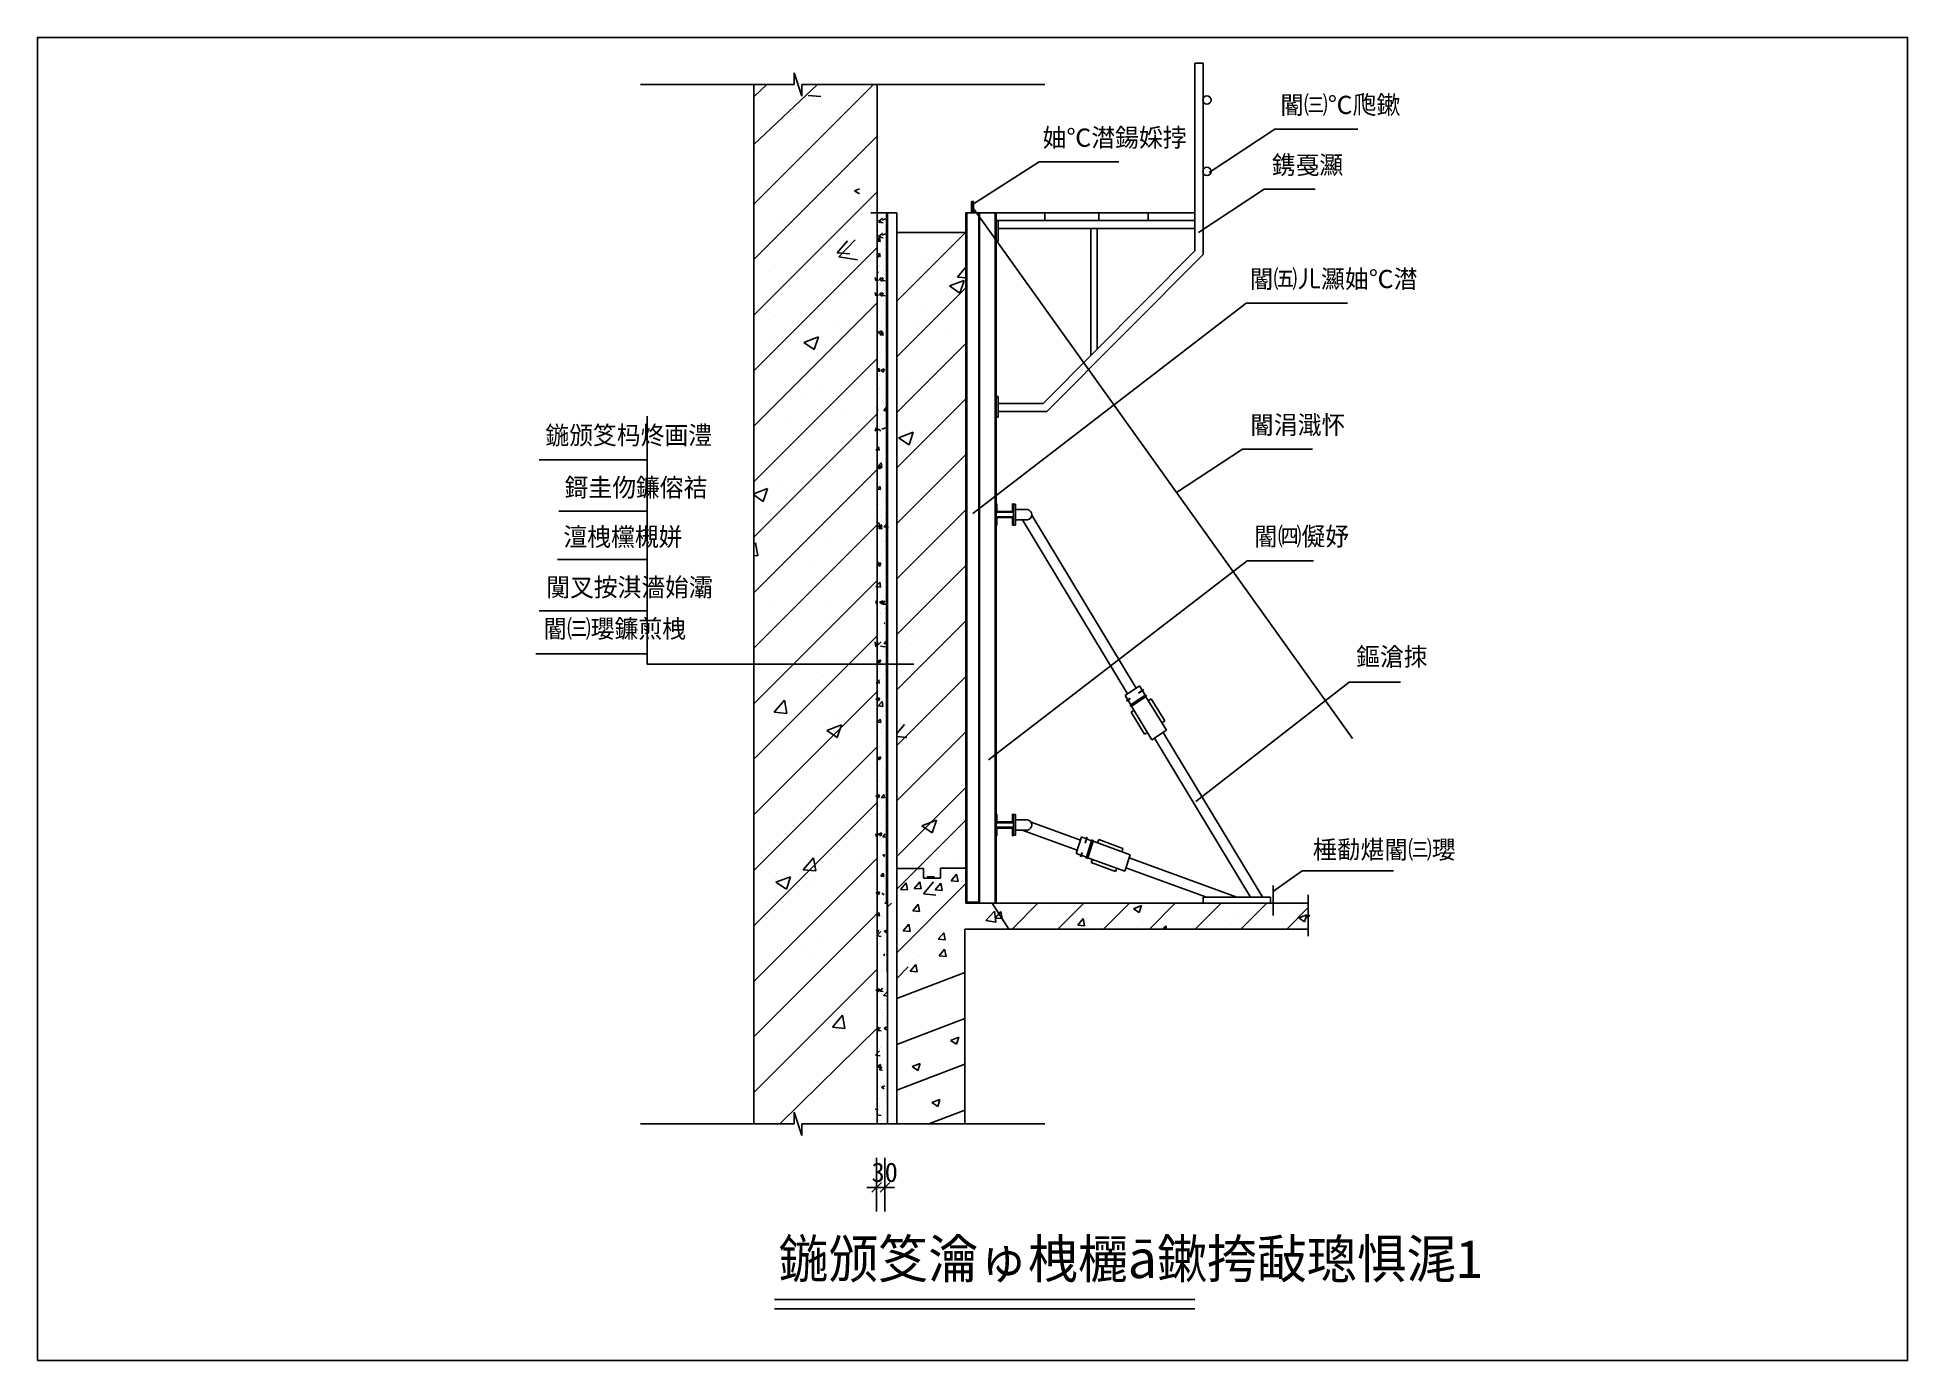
# Model space of a CAD drawing. Header units: metres. Extents: x 0 to 193, y 0 to 136.
import ezdxf

# ---------------------------------------------------------------- set-up
doc = ezdxf.new("R2010")
doc.units = ezdxf.units.M
doc.layers.add(' ', color=7, linetype='Continuous')

msp = doc.modelspace()

# ---------------------------------------------------------------- linework, layer by layer
for p, q in [((119.48, 133.83), (119.48, 114.47)), ((119.48, 133.83), (120.34, 133.83)), ((120.34, 133.83), (120.34, 114.12)), ((62.27, 131.65), (78.11, 131.65)), ((73.95, 131.65), (73.95, 24.43)), ((73.95, 119.3), (86.29, 131.65)), ((73.95, 125.45), (80.54, 131.65)), ((73.95, 130.38), (75.3, 131.65)), ((78.11, 132.85), (78.91, 130.45)), ((78.11, 131.65), (78.11, 132.85)), ((78.91, 131.65), (104, 131.65)), ((78.91, 130.45), (78.91, 131.65)), ((86.67, 131.65), (86.67, 24.43)), ((79.57, 130.52), (80.86, 130.4)), ((78.68, 128.3), (78.68, 128.3)), ((83.22, 128.16), (83.22, 128.16)), ((73.95, 113.58), (86.67, 126.3)), ((127.73, 127.04), (120.95, 122.56)), ((127.73, 127.04), (136.3, 127.04)), ((103.4, 123.66), (96.53, 119.25)), ((103.4, 123.66), (111.64, 123.66)), ((75.89, 121.65), (75.89, 121.65)), ((73.95, 107.85), (86.67, 120.57)), ((81.18, 120.86), (81.18, 120.86)), ((82.96, 120.97), (82.96, 120.97)), ((84.36, 120.69), (84.87, 120.89)), ((84.36, 120.69), (84.87, 120.35)), ((126.63, 120.84), (119.84, 116.36)), ((126.63, 120.84), (131.9, 120.84)), ((76.48, 117.97), (76.48, 117.97)), ((88.71, 118.4), (86.02, 118.4)), ((86.81, 118.03), (86.81, 118.03)), ((86.81, 117.44), (87.23, 117.88)), ((87, 117.77), (87, 117.77)), ((87.17, 117.64), (87.54, 117.78)), ((87.66, 118.4), (87.66, 47.19)), ((87.66, 118.4), (87.75, 24.43)), ((87.75, 118.4), (87.75, 24.43)), ((88.71, 118.4), (88.71, 24.43)), ((95.84, 118.4), (95.84, 47.19)), ((95.84, 118.4), (119.48, 118.4)), ((95.93, 118.4), (95.93, 47.19)), ((96.64, 119.58), (96.43, 118.4)), ((96.43, 119.58), (96.64, 118.4)), ((96.43, 118.4), (96.43, 119.58)), ((96.43, 119.58), (96.64, 119.58)), ((96.53, 118.99), (135.76, 64.17)), ((96.64, 119.58), (96.64, 118.4)), ((97.17, 118.4), (97.17, 47.19)), ((97.26, 118.4), (97.26, 47.19)), ((98.87, 118.4), (98.87, 47.19)), ((98.96, 118.4), (98.96, 47.19)), ((104, 118.4), (104, 117.63)), ((109.55, 118.4), (109.55, 117.63)), ((114.65, 118.4), (114.65, 117.63)), ((86.52, 117.63), (86.52, 117.63)), ((86.52, 116.08), (86.52, 116.08)), ((86.81, 117.64), (87.08, 117.46)), ((86.81, 117.44), (87.29, 117.36)), ((86.81, 116.47), (86.81, 116.47)), ((86.81, 115.89), (87.23, 116.33)), ((86.81, 116.09), (87.08, 115.91)), ((86.81, 115.89), (87.29, 115.81)), ((86.85, 117.46), (86.85, 117.46)), ((86.85, 116.58), (86.85, 116.58)), ((86.85, 115.91), (86.85, 115.91)), ((86.91, 117.31), (86.91, 117.31)), ((87, 116.22), (87, 116.22)), ((87.17, 116.09), (87.54, 116.23)), ((87.43, 116.21), (87.43, 116.21)), ((88.71, 109.28), (95.79, 116.36)), ((88.71, 116.36), (95.84, 116.36)), ((98.96, 117.63), (99.17, 117.63)), ((99.17, 117.63), (119.48, 117.63)), ((99.17, 117.63), (99.17, 115.49)), ((99.17, 116.78), (119.48, 116.78)), ((108.74, 103.68), (108.74, 116.78)), ((109.38, 104.33), (109.38, 116.78)), ((73.95, 102.12), (86.67, 114.84)), ((82.57, 114.27), (83.61, 115.51)), ((82.57, 114.27), (83.86, 114.16)), ((82.72, 113.87), (84.4, 115.62)), ((86.46, 115.83), (86.46, 115.83)), ((86.46, 114.28), (86.46, 114.28)), ((86.63, 115.33), (86.63, 115.33)), ((86.68, 115.48), (86.94, 115.79)), ((86.68, 115.48), (87, 115.45)), ((86.68, 113.93), (86.94, 114.24)), ((86.68, 113.93), (87, 113.9)), ((86.78, 115.51), (86.78, 115.51)), ((86.78, 113.95), (86.78, 113.95)), ((86.79, 114.56), (86.79, 114.56)), ((86.85, 115.03), (86.85, 115.03)), ((86.91, 115.76), (86.91, 115.76)), ((86.92, 114.44), (86.92, 114.44)), ((87, 115.45), (86.94, 115.79)), ((87, 113.9), (86.94, 114.24)), ((87.35, 114.03), (87.35, 114.03)), ((87.37, 114.55), (87.37, 114.55)), ((87.37, 114.41), (87.37, 114.41)), ((87.43, 114.66), (87.43, 114.66)), ((98.96, 115.49), (99.17, 115.49)), ((103.83, 98.75), (119.48, 114.47)), ((104.19, 97.9), (120.34, 114.12)), ((75.5, 112.34), (75.5, 112.34)), ((82.69, 113.78), (82.69, 113.78)), ((82.72, 113.87), (84.64, 113.57)), ((86.56, 113.38), (86.56, 113.38)), ((86.63, 113.78), (86.63, 113.78)), ((86.67, 113.81), (86.83, 113.87)), ((86.67, 113.58), (86.72, 113.54)), ((86.67, 112.26), (86.83, 112.32)), ((86.67, 112.02), (86.72, 111.99)), ((86.76, 113.2), (86.76, 113.2)), ((86.79, 113.01), (86.79, 113.01)), ((86.92, 112.89), (86.92, 112.89)), ((87.08, 112.82), (87.08, 112.82)), ((87.29, 112.23), (87.29, 112.23)), ((87.3, 112.61), (87.3, 112.61)), ((87.35, 112.48), (87.35, 112.48)), ((87.37, 113), (87.37, 113)), ((87.37, 112.86), (87.37, 112.86)), ((87.4, 113.65), (87.4, 113.65)), ((87.4, 112.09), (87.4, 112.09)), ((91.45, 113.71), (91.45, 113.71)), ((94.96, 111.77), (95.93, 112.93)), ((83.21, 110.13), (83.21, 110.13)), ((86.55, 111.39), (86.49, 111.73)), ((86.55, 109.84), (86.49, 110.18)), ((86.56, 111.82), (86.56, 111.82)), ((86.69, 111.25), (86.69, 111.25)), ((86.76, 111.65), (86.76, 111.65)), ((86.83, 111.42), (87.09, 111.73)), ((86.83, 109.87), (87.09, 110.18)), ((86.88, 111.08), (86.88, 111.08)), ((86.92, 111.55), (87.3, 111.69)), ((86.92, 111.55), (87.19, 111.37)), ((86.92, 110), (87.3, 110.14)), ((86.98, 110.93), (86.98, 110.93)), ((87.01, 110.96), (87.01, 110.96)), ((87.07, 111.68), (87.07, 111.68)), ((87.07, 110.13), (87.07, 110.13)), ((87.08, 111.27), (87.08, 111.27)), ((87.18, 111.52), (87.18, 111.52)), ((87.19, 111.37), (87.3, 111.69)), ((87.19, 111.42), (87.51, 111.39)), ((87.19, 109.82), (87.3, 110.14)), ((87.22, 110.44), (87.22, 110.44)), ((87.24, 110.82), (87.24, 110.82)), ((87.29, 110.68), (87.29, 110.68)), ((87.3, 111.06), (87.3, 111.06)), ((88.71, 103.55), (95.93, 110.77)), ((94.16, 110.86), (95.67, 111.44)), ((94.16, 110.86), (95.23, 110.13)), ((94.96, 111.77), (95.93, 111.69)), ((95.23, 110.13), (95.67, 111.44)), ((73.95, 96.39), (86.67, 109.12)), ((86.69, 109.69), (86.69, 109.69)), ((86.88, 109.53), (86.88, 109.53)), ((86.92, 110), (87.19, 109.82)), ((86.98, 109.38), (86.98, 109.38)), ((87.01, 109.4), (87.01, 109.4)), ((87.18, 109.96), (87.18, 109.96)), ((87.19, 109.87), (87.51, 109.84)), ((87.22, 108.88), (87.22, 108.88)), ((87.24, 109.26), (87.24, 109.26)), ((87.32, 109.39), (87.32, 109.39)), ((91.65, 108.5), (91.65, 108.5)), ((96.57, 87.38), (124.79, 109.08)), ((124.79, 109.08), (135.22, 109.08)), ((76.24, 107.72), (76.24, 107.72)), ((82.43, 106.59), (82.43, 106.59)), ((86.59, 107.38), (86.59, 107.38)), ((86.8, 106.08), (87.18, 106.23)), ((87.07, 105.9), (87.18, 106.23)), ((87.15, 107.09), (87.15, 107.09)), ((87.17, 107.47), (87.17, 107.47)), ((87.32, 107.83), (87.32, 107.83)), ((90.55, 107.07), (90.55, 107.07)), ((93.94, 106.27), (93.94, 106.27)), ((75.59, 105.08), (75.59, 105.08)), ((79.11, 105.03), (80.62, 105.61)), ((79.11, 105.03), (80.18, 104.3)), ((80.18, 104.3), (80.62, 105.61)), ((83.45, 105.62), (83.45, 105.62)), ((86.55, 106.15), (86.55, 106.15)), ((86.63, 104.5), (86.63, 104.5)), ((86.8, 106.08), (87.07, 105.9)), ((86.98, 105.81), (87.24, 106.12)), ((86.98, 105.81), (87.3, 105.78)), ((87.06, 104.43), (87.06, 104.43)), ((87.09, 105.29), (87.09, 105.29)), ((87.1, 105.67), (87.1, 105.67)), ((87.3, 105.78), (87.24, 106.12)), ((87.36, 106.16), (87.36, 106.16)), ((88.71, 97.82), (95.93, 105.04)), ((73.95, 90.67), (86.67, 103.39)), ((86.67, 102.15), (86.87, 102.39)), ((86.68, 103.9), (86.68, 103.9)), ((86.94, 102.06), (86.87, 102.39)), ((86.93, 104.02), (86.93, 104.02)), ((86.97, 102.54), (86.97, 102.54)), ((87.02, 103.49), (87.02, 103.49)), ((87.04, 103.87), (87.04, 103.87)), ((87.08, 104.2), (87.08, 104.2)), ((87.11, 102.34), (87.11, 102.34)), ((86.67, 102.08), (86.93, 102.06)), ((86.75, 101.76), (86.75, 101.76)), ((86.86, 102.07), (86.86, 102.07)), ((86.96, 101.69), (86.96, 101.69)), ((86.97, 102.07), (86.97, 102.07)), ((87.05, 102.17), (87.42, 102.31)), ((87.05, 102.17), (87.32, 101.98)), ((87.32, 101.98), (87.43, 102.31)), ((90.26, 101.36), (90.26, 101.36)), ((78.92, 99.15), (78.92, 99.15)), ((80.76, 100.34), (80.76, 100.34)), ((82.17, 99.4), (82.17, 99.4)), ((86.84, 98.48), (86.84, 98.48)), ((86.89, 100.21), (86.89, 100.21)), ((86.89, 99.9), (86.89, 99.9)), ((86.91, 100.28), (86.91, 100.28)), ((87.26, 99), (87.26, 99)), ((87.34, 99.32), (87.34, 99.32)), ((87.38, 98.88), (87.38, 98.88)), ((88.71, 92.1), (95.93, 99.31)), ((90.29, 99.88), (90.29, 99.88)), ((98.96, 99.45), (99.17, 99.45)), ((99.17, 99.45), (99.17, 97.31)), ((99.17, 98.75), (103.83, 98.75)), ((62.94, 71.84), (62.94, 97.43)), ((73.95, 84.94), (86.67, 97.66)), ((77.77, 97.1), (77.77, 97.1)), ((83.18, 97.81), (83.18, 97.81)), ((86.73, 97.99), (86.66, 98.33)), ((86.78, 96.68), (86.78, 96.68)), ((86.83, 98.1), (86.83, 98.1)), ((86.84, 98.27), (86.84, 98.27)), ((87.02, 98.08), (87.02, 98.08)), ((87.05, 97.59), (87.05, 97.59)), ((87.36, 98.02), (87.62, 98.33)), ((87.36, 98.02), (87.68, 97.99)), ((98.96, 97.31), (99.17, 97.31)), ((99.17, 97.9), (104.19, 97.9)), ((86.47, 95.89), (86.58, 96.22)), ((86.71, 94.88), (86.71, 94.88)), ((86.76, 96.3), (86.76, 96.3)), ((86.8, 96.08), (87.07, 95.9)), ((86.86, 96.4), (86.86, 96.4)), ((86.91, 96.13), (86.91, 96.13)), ((86.95, 95.7), (86.95, 95.7)), ((87.16, 96.08), (87.54, 96.22)), ((88.9, 95.19), (90.41, 95.77)), ((88.9, 95.19), (89.98, 94.47)), ((89.98, 94.47), (90.41, 95.77)), ((62.92, 92.93), (51.79, 92.93)), ((86.55, 93.96), (86.81, 94.27)), ((86.55, 93.96), (86.88, 93.93)), ((86.63, 94.27), (86.63, 94.27)), ((86.65, 93.09), (86.65, 93.09)), ((86.7, 94.5), (86.7, 94.5)), ((86.88, 93.93), (86.81, 94.27)), ((87.05, 93.37), (87.05, 93.37)), ((87.39, 94.45), (87.39, 94.45)), ((88.71, 86.37), (95.93, 93.59)), ((90.02, 92.69), (90.02, 92.69)), ((124.38, 94.03), (117.6, 89.55)), ((124.38, 94.03), (131.61, 94.03)), ((73.95, 79.21), (86.67, 91.93)), ((81.9, 92.21), (81.9, 92.21)), ((86.57, 92.32), (86.57, 92.32)), ((86.58, 91.29), (86.58, 91.29)), ((86.67, 92.17), (87.09, 92.6)), ((86.67, 92.16), (87.15, 92.09)), ((86.68, 92.16), (87.06, 92.31)), ((86.68, 92.16), (86.95, 91.98)), ((86.81, 92.59), (86.81, 92.59)), ((86.95, 91.98), (87.06, 92.31)), ((86.99, 92.65), (86.99, 92.65)), ((87.03, 90.76), (87.03, 90.76)), ((87.15, 92.09), (87.09, 92.6)), ((87.33, 92.48), (87.33, 92.48)), ((87.42, 91.3), (87.42, 91.3)), ((73.95, 89.4), (75.36, 89.95)), ((73.95, 89.3), (74.93, 88.64)), ((74.93, 88.64), (75.37, 89.95)), ((76.42, 90.61), (76.42, 90.61)), ((77.5, 89.29), (77.5, 89.29)), ((86.59, 90.46), (86.59, 90.46)), ((86.7, 89.9), (86.96, 90.21)), ((86.7, 89.9), (87.02, 89.87)), ((86.93, 88.87), (86.93, 88.87)), ((86.94, 90.63), (86.94, 90.63)), ((87.03, 89.87), (86.96, 90.21)), ((87.06, 90.51), (87.06, 90.51)), ((87.11, 89.49), (87.11, 89.49)), ((62.92, 87.64), (53.81, 87.64)), ((74.71, 88.11), (74.71, 88.11)), ((86.67, 88.28), (86.71, 88.39)), ((86.67, 88.38), (86.71, 88.39)), ((86.73, 88.33), (86.73, 88.33)), ((87.03, 87.14), (87.03, 87.14)), ((87.05, 87.69), (87.05, 87.69)), ((87.15, 87.02), (87.15, 87.02)), ((87.21, 87.75), (87.21, 87.75)), ((87.38, 88.78), (87.38, 88.78)), ((88.71, 80.64), (95.93, 87.86)), ((98.96, 88.4), (99.05, 88.4)), ((98.96, 87.51), (100.74, 87.51)), ((98.96, 87.06), (100.74, 87.06)), ((99.05, 88.4), (99.05, 87.6)), ((99.05, 87.6), (100.65, 87.6)), ((99.05, 86.98), (99.05, 86.17)), ((99.05, 86.98), (100.65, 86.98)), ((100.65, 88.4), (100.65, 87.6)), ((100.65, 88.4), (100.74, 88.4)), ((100.65, 86.98), (100.65, 86.17)), ((100.74, 88.4), (100.74, 87.51)), ((100.74, 87.06), (100.74, 86.17)), ((100.76, 88.34), (100.76, 86.2)), ((100.76, 88.34), (100.97, 88.34)), ((100.97, 88.34), (100.97, 86.2)), ((100.99, 87.79), (102.21, 87.79)), ((102.64, 87.2), (113.43, 69.38)), ((73.95, 73.48), (86.67, 86.21)), ((79.26, 85.21), (79.26, 85.21)), ((81.64, 85.02), (81.64, 85.02)), ((86.74, 85), (86.74, 85)), ((86.79, 86.07), (87.17, 86.22)), ((86.79, 86.07), (87.06, 85.89)), ((86.91, 85.94), (86.85, 86.45)), ((86.85, 85.84), (87.11, 86.15)), ((86.85, 85.84), (87.17, 85.81)), ((86.98, 85.9), (86.98, 85.9)), ((87.06, 85.89), (87.17, 86.22)), ((87.18, 85.81), (87.11, 86.15)), ((87.16, 86.65), (87.16, 86.65)), ((87.31, 86.82), (87.31, 86.82)), ((87.31, 85.64), (87.31, 85.64)), ((87.38, 86.01), (87.8, 86.45)), ((87.38, 86.01), (87.86, 85.94)), ((89.76, 85.5), (89.76, 85.5)), ((94.67, 86), (94.67, 86)), ((98.96, 86.17), (99.05, 86.17)), ((100.65, 86.17), (100.74, 86.17)), ((100.76, 86.2), (100.97, 86.2)), ((100.99, 86.72), (102.21, 86.72)), ((101.68, 86.72), (112.53, 68.79)), ((73.95, 84.18), (74.11, 84.37)), ((73.95, 83.05), (74.36, 83.02)), ((74.36, 83.02), (74.11, 84.37)), ((86.92, 84.1), (86.92, 84.1)), ((87.01, 83.92), (87.01, 83.92)), ((87.09, 84.7), (87.09, 84.7)), ((87.3, 84.52), (87.3, 84.52)), ((87.41, 84.46), (87.41, 84.46)), ((62.92, 82.64), (53.67, 82.64)), ((80, 81.85), (80, 81.85)), ((86.67, 82.33), (86.75, 82.42)), ((86.67, 82.1), (86.81, 82.08)), ((86.68, 82.15), (87.06, 82.3)), ((86.68, 82.15), (86.95, 81.97)), ((86.81, 82.08), (86.75, 82.42)), ((86.77, 82.12), (86.77, 82.12)), ((86.82, 81.52), (86.82, 81.52)), ((86.85, 82.3), (86.85, 82.3)), ((86.92, 82.03), (86.92, 82.03)), ((86.95, 81.97), (87.06, 82.3)), ((87.12, 82.83), (87.12, 82.83)), ((87.23, 82.57), (87.23, 82.57)), ((88.71, 74.91), (95.93, 82.13)), ((90.54, 82.51), (90.54, 82.51)), ((98.18, 61.96), (124.89, 82.5)), ((124.89, 82.5), (131.73, 82.5)), ((73.95, 67.76), (86.67, 80.48)), ((86.54, 79.86), (86.96, 80.29)), ((86.54, 79.86), (87.02, 79.78)), ((86.89, 80.7), (86.89, 80.7)), ((86.89, 79.38), (86.89, 79.38)), ((87.02, 79.78), (86.96, 80.29)), ((87.38, 80.5), (87.38, 80.5)), ((62.92, 77.35), (51.79, 77.35)), ((75.52, 77.73), (75.52, 77.73)), ((81.38, 77.83), (81.38, 77.83)), ((86.6, 78.02), (86.54, 78.36)), ((86.92, 78.24), (87.3, 78.38)), ((86.92, 78.24), (87.19, 78.06)), ((87.09, 79.02), (87.09, 79.02)), ((87.19, 78.06), (87.3, 78.38)), ((87.23, 78.05), (87.49, 78.36)), ((87.23, 78.05), (87.56, 78.02)), ((87.3, 78.81), (87.3, 78.81)), ((87.32, 78.71), (87.32, 78.71)), ((87.39, 77.62), (87.39, 77.62)), ((89.5, 78.31), (89.5, 78.31)), ((81.94, 76.65), (81.94, 76.65)), ((86.44, 76.62), (86.44, 76.62)), ((86.86, 76.89), (86.86, 76.89)), ((86.98, 75.89), (86.98, 75.89)), ((87, 77.08), (87, 77.08)), ((87.02, 77.07), (87.02, 77.07)), ((87.25, 76.91), (87.25, 76.91)), ((87.39, 76.06), (87.46, 76.09)), ((87.39, 76.06), (87.46, 76.02)), ((88.71, 69.19), (95.93, 76.4)), ((73.95, 62.03), (86.67, 74.75)), ((86.54, 73.63), (86.48, 74.14)), ((86.66, 73.7), (87.08, 74.14)), ((86.75, 73.96), (86.69, 74.3)), ((86.8, 74.94), (86.8, 74.94)), ((86.9, 75.19), (86.9, 75.19)), ((87, 74.76), (87, 74.76)), ((87.02, 73.7), (87.5, 73.63)), ((87.05, 73.75), (87.05, 73.75)), ((87.19, 75.11), (87.19, 75.11)), ((87.38, 73.99), (87.64, 74.3)), ((87.38, 73.99), (87.71, 73.96)), ((90.2, 74.01), (90.2, 74.01)), ((90.26, 74.7), (90.26, 74.7)), ((90.38, 75.02), (90.38, 75.02)), ((62.94, 72.9), (51.44, 72.9)), ((90.47, 71.84), (62.94, 71.84)), ((74.31, 73.33), (74.31, 73.33)), ((80.7, 72.98), (80.7, 72.98)), ((86.68, 72.15), (87.05, 72.29)), ((86.68, 72.15), (86.94, 71.97)), ((86.93, 72.81), (86.93, 72.81)), ((86.94, 71.97), (87.05, 72.29)), ((87.06, 71.51), (87.06, 71.51)), ((87.12, 73.31), (87.12, 73.31)), ((87.28, 71.97), (87.28, 71.97)), ((87.42, 73.08), (87.42, 73.08)), ((81.12, 70.64), (81.12, 70.64)), ((86.54, 70.27), (86.54, 70.27)), ((86.58, 69.93), (86.84, 70.24)), ((86.58, 69.93), (86.9, 69.9)), ((86.6, 70.99), (86.6, 70.99)), ((86.6, 70.95), (86.6, 70.95)), ((86.9, 69.9), (86.84, 70.24)), ((86.98, 70.24), (86.98, 70.24)), ((86.99, 69.72), (86.99, 69.72)), ((87.37, 70.78), (87.37, 70.78)), ((88.71, 63.46), (95.93, 70.68)), ((89.24, 71.12), (89.24, 71.12)), ((113.76, 69.6), (112.27, 68.62)), ((113.76, 69.6), (114.34, 68.65)), ((119.57, 57.66), (135.42, 69.99)), ((135.42, 69.99), (140.7, 69.99)), ((73.95, 56.3), (86.67, 69.02)), ((76.06, 66.88), (77.11, 68.12)), ((77.36, 66.77), (77.11, 68.12)), ((86.56, 68.23), (86.94, 68.38)), ((86.56, 68.23), (86.83, 68.05)), ((86.78, 67.55), (87.2, 67.99)), ((86.79, 69.27), (86.79, 69.27)), ((86.83, 68.05), (86.94, 68.38)), ((86.89, 68.35), (86.89, 68.35)), ((86.92, 67.92), (86.92, 67.92)), ((87.08, 68.25), (87.08, 68.25)), ((87.26, 67.47), (87.2, 67.99)), ((87.21, 68.12), (87.21, 68.12)), ((112.27, 68.62), (112.86, 67.66)), ((112.8, 68.32), (112.41, 68.05)), ((112.79, 68.28), (112.42, 68.03)), ((114.34, 68.65), (112.86, 67.66)), ((114.44, 68.5), (112.95, 67.51)), ((113.66, 68.87), (114.19, 69.22)), ((113.67, 68.85), (114.2, 69.2)), ((114.43, 68.49), (116.54, 65.03)), ((114.98, 68.28), (114.69, 68.08)), ((114.98, 68.28), (116.37, 65.99)), ((76.06, 66.88), (77.36, 66.77)), ((82.27, 66.61), (82.27, 66.61)), ((86.57, 67.14), (86.57, 67.14)), ((86.72, 67.32), (86.72, 67.32)), ((86.73, 65.87), (86.99, 66.18)), ((86.73, 65.87), (87.05, 65.84)), ((86.78, 67.55), (87.26, 67.47)), ((86.86, 66.12), (86.86, 66.12)), ((87.05, 65.84), (86.99, 66.18)), ((92.76, 67.26), (92.76, 67.26)), ((113.2, 67.09), (112.9, 66.9)), ((112.9, 66.9), (114.29, 64.61)), ((112.95, 67.51), (115.05, 64.04)), ((116.37, 65.99), (116.07, 65.79)), ((77.74, 65.61), (77.74, 65.61)), ((81.49, 65.01), (83, 65.59)), ((81.49, 65.01), (82.56, 64.28)), ((82.56, 64.28), (83, 65.59)), ((86.71, 65.01), (86.71, 65.01)), ((86.79, 64.32), (86.79, 64.32)), ((87.1, 65.19), (87.1, 65.19)), ((87.17, 64.76), (87.17, 64.76)), ((87.26, 65.13), (87.26, 65.13)), ((87.3, 64.64), (87.3, 64.64)), ((87.35, 65.46), (87.35, 65.46)), ((87.36, 65.37), (87.36, 65.37)), ((87.36, 63.95), (87.36, 63.95)), ((88.71, 64.69), (89.5, 65.63)), ((88.71, 57.73), (95.93, 64.95)), ((88.71, 64.37), (89.75, 64.28)), ((88.97, 63.93), (88.97, 63.93)), ((114.59, 64.81), (114.29, 64.61)), ((116.54, 65.03), (115.05, 64.04)), ((115.3, 64.21), (125.23, 47.81)), ((116.19, 64.8), (126.5, 47.77)), ((73.95, 50.57), (86.67, 63.3)), ((76.35, 63.26), (76.35, 63.26)), ((80.85, 63.45), (80.85, 63.45)), ((82.29, 62.71), (82.29, 62.71)), ((86.67, 62.14), (87.05, 62.29)), ((86.68, 62.11), (86.67, 62.18)), ((86.67, 62.14), (86.94, 61.96)), ((86.67, 62.12), (86.68, 62.11)), ((86.73, 62.53), (86.73, 62.53)), ((86.88, 62.62), (86.88, 62.62)), ((86.94, 61.96), (87.05, 62.29)), ((86.97, 63.4), (86.97, 63.4)), ((87.12, 63.33), (87.12, 63.33)), ((86.66, 60.73), (86.66, 60.73)), ((86.79, 59.86), (86.79, 59.86)), ((86.87, 61.51), (86.87, 61.51)), ((87.26, 61.2), (87.26, 61.2)), ((90.72, 61.08), (90.72, 61.08)), ((76.59, 58.09), (76.59, 58.09)), ((82, 58.8), (82, 58.8)), ((86.56, 58.23), (86.93, 58.37)), ((86.56, 58.23), (86.83, 58.05)), ((86.6, 58.93), (86.6, 58.93)), ((86.83, 58.05), (86.94, 58.37)), ((86.91, 59.74), (86.91, 59.74)), ((86.97, 59.14), (86.97, 59.14)), ((87.09, 59.52), (87.09, 59.52)), ((87.11, 58.08), (87.37, 58.39)), ((87.11, 58.08), (87.43, 58.05)), ((87.25, 58.29), (87.25, 58.29)), ((87.43, 58.05), (87.37, 58.39)), ((88.71, 52), (95.93, 59.22)), ((73.95, 44.85), (86.67, 57.57)), ((80.59, 56.25), (80.59, 56.25)), ((86.53, 57.13), (86.53, 57.13)), ((86.87, 57.39), (86.87, 57.39)), ((86.95, 56.57), (86.95, 56.57)), ((87.03, 57.57), (87.03, 57.57)), ((87.04, 56.99), (87.04, 56.99)), ((87.34, 57.11), (87.34, 57.11)), ((88.71, 56.74), (88.71, 56.74)), ((98.96, 56.37), (99.05, 56.37)), ((99.05, 56.37), (99.05, 55.57)), ((100.65, 56.37), (100.65, 55.57)), ((100.65, 56.37), (100.74, 56.37)), ((100.74, 56.37), (100.74, 55.48)), ((100.75, 56.35), (100.75, 54.21)), ((100.75, 56.35), (100.96, 56.35)), ((100.96, 56.35), (100.96, 54.21)), ((86.62, 53.99), (86.56, 54.33)), ((86.59, 54.23), (86.59, 54.23)), ((86.8, 55.44), (86.8, 55.44)), ((86.8, 54.31), (87.18, 54.46)), ((86.8, 54.31), (87.07, 54.13)), ((86.86, 54.68), (86.86, 54.68)), ((87.05, 55.71), (87.05, 55.71)), ((87.06, 55.34), (87.06, 55.34)), ((87.07, 54.13), (87.18, 54.46)), ((87.26, 54.02), (87.52, 54.33)), ((88.71, 48.64), (95.93, 55.85)), ((91.28, 55.17), (92.8, 55.75)), ((91.28, 55.17), (92.36, 54.45)), ((92.36, 54.45), (92.8, 55.75)), ((98.96, 55.48), (100.74, 55.48)), ((98.96, 55.03), (100.74, 55.03)), ((98.96, 54.14), (99.05, 54.14)), ((99.05, 55.57), (100.65, 55.57)), ((99.05, 54.94), (99.05, 54.14)), ((99.05, 54.94), (100.65, 54.94)), ((100.65, 54.94), (100.65, 54.14)), ((100.65, 54.14), (100.74, 54.14)), ((100.74, 55.03), (100.74, 54.14)), ((100.75, 54.21), (100.96, 54.21)), ((100.98, 55.8), (102.2, 55.8)), ((100.98, 54.73), (102.2, 54.73)), ((101.65, 54.73), (107.33, 52.66)), ((102.57, 55.53), (107.66, 53.68)), ((86.83, 53.58), (86.83, 53.58)), ((87, 53.54), (87, 53.54)), ((87.13, 53.51), (87.13, 53.51)), ((87.26, 54.02), (87.58, 53.99)), ((87.27, 52.14), (87.46, 52.21)), ((87.27, 52.14), (87.46, 52.01)), ((93.4, 52.52), (93.4, 52.52)), ((107.77, 54.02), (107.22, 52.32)), ((107.22, 52.32), (108.28, 51.93)), ((107.83, 52.42), (107.68, 51.97)), ((107.84, 52.38), (107.71, 51.96)), ((107.77, 54.02), (108.82, 53.63)), ((108.14, 53.38), (108.34, 53.99)), ((108.17, 53.38), (108.36, 53.98)), ((108.82, 53.63), (108.28, 51.93)), ((108.99, 53.58), (108.44, 51.87)), ((108.99, 53.57), (112.79, 52.19)), ((109.55, 53.75), (109.44, 53.41)), ((109.55, 53.75), (112.06, 52.83)), ((112.06, 52.83), (111.96, 52.49)), ((112.79, 52.19), (112.25, 50.49)), ((73.95, 39.12), (86.67, 51.84)), ((75.46, 50.37), (75.46, 50.37)), ((76.32, 50.28), (76.32, 50.28)), ((79.06, 50.64), (80.1, 51.88)), ((79.06, 50.64), (80.35, 50.52)), ((80.35, 50.52), (80.1, 51.88)), ((84.5, 51.36), (84.5, 51.36)), ((86.6, 51.37), (86.6, 51.37)), ((86.93, 51.74), (86.93, 51.74)), ((86.97, 51.45), (86.97, 51.45)), ((87.05, 49.96), (87.31, 50.27)), ((87.23, 51.46), (87.23, 51.46)), ((87.37, 49.93), (87.31, 50.27)), ((87.33, 50.27), (87.33, 50.27)), ((88.71, 50.77), (91.19, 50.77)), ((91.19, 50.77), (91.46, 50.77)), ((91.46, 50.77), (91.46, 49.76)), ((93.22, 50.79), (95.84, 50.79)), ((93.22, 49.76), (93.22, 50.79)), ((95.04, 52.01), (95.04, 52.01)), ((108.44, 51.87), (112.25, 50.49)), ((108.9, 51.71), (108.79, 51.37)), ((108.79, 51.37), (111.3, 50.45)), ((111.41, 50.79), (111.3, 50.45)), ((112.36, 50.83), (120.67, 47.8)), ((112.68, 51.85), (123.8, 47.8)), ((127.61, 48.44), (130.57, 50.51)), ((130.57, 50.51), (139.97, 50.51)), ((76.23, 49.34), (77.75, 49.92)), ((76.23, 49.34), (77.31, 48.62)), ((77.31, 48.62), (77.75, 49.92)), ((80.33, 49.06), (80.33, 49.06)), ((86.55, 48.22), (86.93, 48.37)), ((86.74, 48.61), (86.74, 48.61)), ((86.82, 48.04), (86.93, 48.37)), ((86.87, 49.94), (86.87, 49.94)), ((86.93, 49.73), (86.93, 49.73)), ((87.05, 49.96), (87.37, 49.93)), ((87.4, 49.77), (87.4, 49.77)), ((88.71, 42.07), (95.84, 49.2)), ((89.11, 48.61), (89.68, 49.29)), ((89.11, 48.61), (89.82, 48.55)), ((89.82, 48.55), (89.68, 49.29)), ((90.5, 48.71), (91.08, 49.4)), ((90.5, 48.71), (91.21, 48.65)), ((91.21, 48.65), (91.08, 49.4)), ((91.45, 48.14), (92.5, 49.38)), ((91.46, 49.76), (93.22, 49.76)), ((91.85, 49.89), (92.61, 49.89)), ((92.67, 48.56), (93.24, 49.24)), ((92.67, 48.56), (93.38, 48.5)), ((93.38, 48.5), (93.24, 49.24)), ((94.32, 49.49), (94.89, 50.17)), ((94.32, 49.49), (95.03, 49.42)), ((95.03, 49.42), (94.89, 50.17)), ((127.56, 49), (127.56, 45.93)), ((86.58, 47.64), (86.58, 47.64)), ((86.68, 47.88), (86.68, 47.88)), ((86.74, 46.35), (86.74, 46.35)), ((86.8, 48.15), (86.8, 48.15)), ((86.84, 47.84), (86.84, 47.84)), ((87.15, 48.22), (87.42, 48.04)), ((87.33, 47.81), (87.33, 47.81)), ((87.49, 47.19), (87.75, 47.19)), ((87.75, 47.24), (87.75, 24.43)), ((87.75, 46.8), (88.15, 47.19)), ((90.35, 46.4), (90.92, 47.08)), ((90.35, 46.4), (91.06, 46.33)), ((91.06, 46.33), (90.92, 47.08)), ((91.45, 48.14), (92.75, 48.03)), ((94.14, 46.36), (94.14, 46.36)), ((95.84, 47.19), (131.18, 47.19)), ((95.93, 47.28), (97.17, 47.28)), ((96.61, 47.19), (96.66, 47.16)), ((96.66, 47.16), (96.67, 47.19)), ((97.11, 46.75), (97.11, 46.75)), ((97.89, 45.41), (98.81, 46.37)), ((100.26, 44.52), (98.56, 47.19)), ((98.94, 45.24), (98.81, 46.37)), ((100.61, 44.52), (103.28, 47.19)), ((105.1, 46.42), (105.1, 46.42)), ((105.34, 44.52), (108.01, 47.19)), ((110.06, 44.52), (112.73, 47.19)), ((113.14, 46.61), (113.97, 46.93)), ((113.14, 46.61), (113.73, 46.21)), ((113.73, 46.21), (113.97, 46.93)), ((114.79, 44.52), (117.46, 47.19)), ((115.21, 46.78), (115.21, 46.78)), ((119.51, 44.52), (122.18, 47.19)), ((127.3, 47.8), (120.34, 47.8)), ((120.34, 47.8), (120.34, 47.19)), ((124.24, 44.52), (126.91, 47.19)), ((127.3, 47.8), (127.3, 47.19)), ((128.44, 46.6), (128.44, 46.6)), ((128.96, 44.52), (131.18, 46.74)), ((131.18, 48.04), (131.18, 45.91)), ((73.95, 33.39), (86.67, 46.11)), ((80.64, 45.63), (80.64, 45.63)), ((86.51, 45.68), (86.51, 45.68)), ((86.6, 45.9), (86.86, 46.21)), ((86.6, 45.9), (86.92, 45.87)), ((86.67, 44.55), (86.67, 44.55)), ((86.71, 44.12), (86.82, 44.45)), ((86.76, 45.95), (86.76, 45.95)), ((86.92, 45.87), (86.86, 46.21)), ((87.22, 44.62), (87.22, 44.62)), ((87.23, 45.86), (87.23, 45.86)), ((87.35, 45.74), (87.35, 45.74)), ((87.4, 44.31), (87.77, 44.45)), ((89.37, 44.34), (89.94, 45.02)), ((90.08, 44.27), (89.94, 45.02)), ((92.83, 45.14), (92.83, 45.14)), ((93, 44.82), (93, 44.82)), ((95.75, 44.52), (131.18, 44.52)), ((95.75, 44.52), (95.75, 24.43)), ((97.89, 45.41), (98.94, 45.24)), ((98.87, 45.65), (99.44, 46.33)), ((98.87, 45.65), (99.58, 45.59)), ((99.1, 45.66), (99.1, 45.66)), ((99.17, 44.87), (99.17, 44.87)), ((99.58, 45.59), (99.44, 46.33)), ((105.51, 44.6), (105.51, 44.6)), ((107.39, 44.91), (107.96, 45.59)), ((107.39, 44.91), (108.1, 44.84)), ((108.1, 44.84), (107.96, 45.59)), ((108.28, 45.59), (108.28, 45.59)), ((113.46, 44.63), (113.46, 44.63)), ((116.21, 44.52), (116.48, 44.84)), ((116.54, 44.52), (116.48, 44.84)), ((120.97, 45.62), (120.97, 45.62)), ((123.22, 44.95), (123.22, 44.95)), ((123.94, 46.01), (123.94, 46.01)), ((129.39, 45.84), (129.39, 45.84)), ((130.21, 45.66), (131.04, 45.98)), ((130.21, 45.66), (130.8, 45.26)), ((130.8, 45.26), (131.04, 45.98)), ((131.36, 45.91), (131.02, 45.77)), ((131.02, 45.77), (131.18, 45.77)), ((131.18, 45.91), (131.36, 45.91)), ((131.18, 45.77), (131.18, 43.8)), ((78.81, 42.84), (78.81, 42.84)), ((80.76, 43.1), (80.76, 43.1)), ((86.53, 43.82), (86.53, 43.82)), ((86.61, 42.75), (86.61, 42.75)), ((86.67, 43.86), (87.05, 44.26)), ((86.67, 43.82), (87.11, 43.75)), ((86.9, 42.98), (86.9, 42.98)), ((86.92, 42.89), (86.92, 42.89)), ((87.31, 43.43), (87.31, 43.43)), ((87.4, 44.31), (87.67, 44.12)), ((89.37, 44.34), (90.08, 44.27)), ((92.98, 43.46), (93.55, 44.14)), ((92.98, 43.46), (93.69, 43.4)), ((93.69, 43.4), (93.55, 44.14)), ((80.07, 41.87), (80.07, 41.87)), ((86.54, 40.96), (86.54, 40.96)), ((86.67, 41.69), (86.67, 41.69)), ((87.31, 42.38), (87.31, 42.38)), ((87.32, 42.14), (87.32, 42.14)), ((87.35, 41.83), (87.46, 41.97)), ((87.35, 41.83), (87.46, 41.82)), ((87.42, 41), (87.42, 41)), ((88.71, 39.4), (89.9, 40.63)), ((90.09, 40.17), (90.66, 40.85)), ((90.8, 40.1), (90.66, 40.85)), ((91.01, 41.68), (91.01, 41.68)), ((93.08, 41.76), (93.65, 42.44)), ((93.08, 41.76), (93.79, 41.7)), ((93.79, 41.7), (93.65, 42.44)), ((73.95, 27.66), (86.67, 40.39)), ((86.47, 39.16), (86.47, 39.16)), ((87.03, 40.24), (87.03, 40.24)), ((87.1, 40.01), (87.1, 40.01)), ((87.26, 40.19), (87.26, 40.19)), ((87.4, 39.5), (87.4, 39.5)), ((88.71, 37.35), (95.75, 40.02)), ((90.09, 40.17), (90.8, 40.1)), ((90.51, 39.07), (90.51, 39.07)), ((86.55, 38.22), (86.93, 38.36)), ((86.55, 38.22), (86.82, 38.03)), ((86.82, 38.03), (86.93, 38.36)), ((86.93, 37.48), (86.93, 37.48)), ((86.98, 38.11), (87.24, 38.42)), ((86.98, 38.11), (87.3, 38.08)), ((87.03, 38.06), (87.03, 38.06)), ((87.06, 37.36), (87.06, 37.36)), ((87.11, 36.75), (87.11, 36.75)), ((87.2, 37.78), (87.2, 37.78)), ((87.24, 37.88), (87.24, 37.88)), ((87.34, 37.71), (87.34, 37.71)), ((87.35, 37.67), (87.77, 38.11)), ((87.35, 37.67), (87.83, 37.6)), ((87.37, 37.36), (87.37, 37.36)), ((90.86, 37.38), (90.86, 37.38)), ((76.29, 35.91), (76.29, 35.91)), ((82.06, 34.39), (83.1, 35.63)), ((83.35, 34.27), (83.1, 35.63)), ((86.9, 36.05), (86.9, 36.05)), ((87.06, 36.2), (87.06, 36.2)), ((87.17, 35.93), (87.17, 35.93)), ((87.27, 35.91), (87.27, 35.91)), ((87.29, 36.59), (87.29, 36.59)), ((87.3, 35.56), (87.3, 35.56)), ((88.71, 32.62), (95.75, 35.29)), ((93.84, 35.02), (93.84, 35.02)), ((76.63, 24.43), (86.67, 34.28)), ((79.8, 34.68), (79.8, 34.68)), ((82.06, 34.39), (83.35, 34.27)), ((86.7, 34.12), (86.81, 34.44)), ((86.77, 34.05), (87.03, 34.36)), ((86.77, 34.05), (87.09, 34.02)), ((86.84, 34.07), (86.84, 34.07)), ((87.18, 34.61), (87.18, 34.61)), ((87.21, 34.11), (87.21, 34.11)), ((87.24, 33.76), (87.24, 33.76)), ((87.39, 34.3), (87.77, 34.45)), ((87.39, 34.3), (87.66, 34.12)), ((87.41, 34.16), (87.41, 34.16)), ((94.27, 33.03), (95.1, 33.35)), ((94.27, 33.03), (94.86, 32.63)), ((94.86, 32.63), (95.1, 33.35)), ((76.47, 32.13), (76.47, 32.13)), ((86.51, 31.52), (86.93, 31.96)), ((86.51, 31.52), (86.99, 31.44)), ((86.73, 31.85), (86.73, 31.85)), ((87.03, 32.39), (87.03, 32.39)), ((87.14, 32.31), (87.14, 32.31)), ((87.17, 31.97), (87.17, 31.97)), ((87.18, 30.94), (87.18, 30.94)), ((87.27, 31.13), (87.27, 31.13)), ((89.85, 32.33), (89.85, 32.33)), ((86.68, 30.38), (87.06, 30.53)), ((86.68, 30.38), (86.95, 30.2)), ((86.74, 28.99), (86.74, 28.99)), ((86.81, 30.26), (86.81, 30.26)), ((86.89, 29.21), (86.89, 29.21)), ((86.92, 29.99), (87.18, 30.3)), ((86.92, 29.99), (87.24, 29.96)), ((86.95, 30.2), (87.06, 30.53)), ((86.96, 30.44), (86.96, 30.44)), ((87.07, 30.51), (87.07, 30.51)), ((87.1, 30.17), (87.1, 30.17)), ((87.28, 29.76), (87.28, 29.76)), ((88.71, 27.9), (95.75, 30.57)), ((90.28, 30.33), (91.11, 30.65)), ((90.28, 30.33), (90.87, 29.94)), ((90.87, 29.94), (91.12, 30.65)), ((81.09, 27.6), (81.09, 27.6)), ((86.74, 28.31), (86.74, 28.31)), ((86.94, 28.13), (86.94, 28.13)), ((87.01, 28.72), (87.01, 28.72)), ((87.04, 28.37), (87.04, 28.37)), ((87.14, 28.21), (87.46, 28.33)), ((87.14, 28.21), (87.41, 28.03)), ((87.39, 27.33), (87.39, 27.33)), ((88.15, 28.6), (88.15, 28.6)), ((78.11, 25.63), (78.91, 23.23)), ((78.11, 24.43), (78.11, 25.63)), ((86.47, 25.93), (86.79, 25.9)), ((86.62, 25.36), (87.1, 25.29)), ((86.83, 25.5), (86.83, 25.5)), ((86.88, 26.18), (86.88, 26.18)), ((86.89, 26.23), (86.89, 26.23)), ((86.94, 26.92), (86.94, 26.92)), ((86.97, 26.57), (86.97, 26.57)), ((87.36, 26.45), (87.36, 26.45)), ((92.03, 24.43), (95.75, 25.84)), ((92.34, 26.61), (93.17, 26.93)), ((92.34, 26.61), (92.93, 26.21)), ((92.93, 26.21), (93.17, 26.93)), ((62.27, 24.43), (78.11, 24.43)), ((78.91, 24.43), (104, 24.43)), ((78.91, 23.23), (78.91, 24.43)), ((86.91, 24.78), (86.91, 24.78)), ((86.62, 20.91), (86.62, 15.37)), ((87.48, 20.91), (87.48, 15.37)), ((86.62, 17.87), (85.62, 17.87)), ((86.12, 17.37), (87.12, 18.37)), ((86.62, 17.87), (87.48, 17.87)), ((87.98, 18.37), (86.98, 17.37)), ((87.48, 17.87), (88.48, 17.87)), ((76.09, 6.3), (119.49, 6.3)), ((76.09, 5.35), (119.49, 5.35))]:
    msp.add_line(p, q)
msp.add_lwpolyline([(0, 0), (193.05, 0), (193.05, 136.5), (0, 136.5), (0, 0)])
for centre in [(120.72, 130.04), (120.72, 122.68)]:
    msp.add_circle(centre, 0.43)
for centre, radius, start, end in [((102.1, 87.26), 0.55, -78.4, 78.4), ((112.9, 67.58), 0.09, 120.91, 301.67), ((114.38, 68.57), 0.09, -54.88, 117.46), ((102.09, 55.26), 0.55, -78.4, 78.4), ((108.9, 53.6), 0.09, -16.18, 156.17), ((108.36, 51.9), 0.09, 159.62, 340.37)]:
    msp.add_arc(centre, radius, start, end)

# ---------------------------------------------------------------- texts
at = {"layer": ' '}
for s, p in [('閽㈢℃爮鏉', (128.28, 128.6)), ('妯℃澘鍚婇挬', (103.76, 125.22)), ('鎸戞灦', (127.42, 122.4)), ('閽㈤ㄦ灦妯℃澘', (125.14, 110.64)), ('鍦颁笅杩炵画澧', (52.44, 94.51)), ('閽涓濈怀', (125.18, 95.59)), ('鎶圭伆鐮傛祮', (54.42, 89.13)), ('澶栧欓槻姘', (54.29, 84.04)), ('閽㈣儗妤', (125.58, 84.08)), ('闃叉按淇濇姢灞', (52.52, 78.83)), ('閽㈢瓔鐮煎栧', (52.21, 74.56)), ('鏂滄拺', (136.13, 71.67)), ('棰勫煁閽㈢瓔', (131.66, 51.77))]:
    msp.add_text(s, height=1.89, dxfattribs=at).set_placement(p)
for s, height, p in [('30', 2, (86.1, 18.43)), ('鍦颁笅瀹ゅ栧欐ā鏉挎敮璁惧浘1', 3.96, (76.51, 8.51))]:
    msp.add_text(s, height=height).set_placement(p)

doc.saveas('drawing.dxf')
